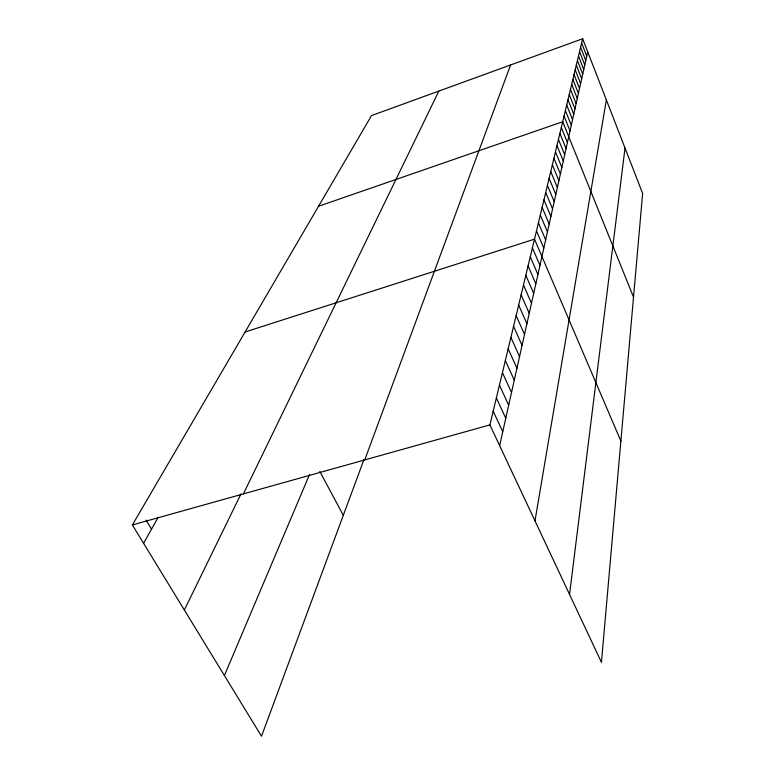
<?xml version="1.0" encoding="UTF-8"?>
<svg xmlns="http://www.w3.org/2000/svg" width="775" height="775" viewBox="0 0 775 775"><rect width="100%" height="100%" fill="white"/><g stroke="black" fill="none" stroke-linecap="round" stroke-linejoin="round"><path stroke-width="1.16" d="M569.548 594.454L625.028 148.064M534.982 520.877L606.36 99.936M499.642 445.654L587.712 51.828M582.635 38.75L642.63 193.45L601.439 662.344L489.897 424.894L582.635 38.75L371.525 115.582L132.37 524.956L261.504 736.25L363.959 459.556M364.754 459.914L510.589 64.974M224.401 675.538L309.554 474.474M243.408 493.878L438.853 91.082M184.353 610.012L240.996 493.888M143.588 543.314L158.148 517.39M318.544 206.266L562.708 121.743L633.524 297.125M245.103 331.981L534.508 239.155L620.882 441.043M132.37 524.956L489.897 424.894M146.029 520.073L151.532 529.17M319.794 471.433L343.306 515.327M493.181 411.225L502.752 431.743M496.368 397.972L505.775 418.267M499.449 385.117L508.691 405.199M502.442 372.659L511.529 392.518M505.348 360.559L514.28 380.215M508.167 348.818L516.954 368.261M510.909 337.416L519.55 356.655M513.563 326.343L522.069 345.369M516.15 315.57L524.52 334.403M518.669 305.098L526.913 323.727M521.12 294.907L529.228 313.352M523.493 284.987L531.485 303.248M525.818 275.338L533.684 293.415M528.075 265.941L535.835 283.834M530.274 256.777L537.918 274.495M532.415 247.855L539.952 265.399M536.484 230.911L543.817 248.116M538.412 222.871L545.648 239.921M542.142 207.351L549.194 224.082M540.301 215.014L547.441 231.909M543.943 199.853L550.899 216.438M545.707 192.529L552.575 208.959M547.421 185.37L554.202 201.655M550.744 171.527L557.37 187.521M549.107 178.376L555.801 194.515M552.352 164.833L558.891 180.691M555.472 151.861L561.856 167.448M553.931 158.274L560.393 173.997M556.973 145.584L563.289 161.035M559.899 133.416L566.07 148.606M558.455 139.442L564.694 154.758M561.313 127.517L567.416 142.581M565.401 110.525L571.301 125.221M564.064 116.076L570.032 130.888M566.699 105.08L572.541 119.66M569.238 94.511L574.953 108.858M567.988 99.752L573.762 114.206M571.688 84.339L577.278 98.454M570.477 89.377L576.125 103.608M574.033 74.545L579.516 88.447M572.87 79.399L578.412 93.407M577.404 60.518L582.732 74.1M576.3 65.11L581.676 78.798M575.176 69.789L580.611 83.574M579.555 51.576L584.776 64.955M578.489 56.013L583.759 69.488M581.628 42.954L586.743 56.129M580.601 47.227L585.764 60.508"/></g></svg>
